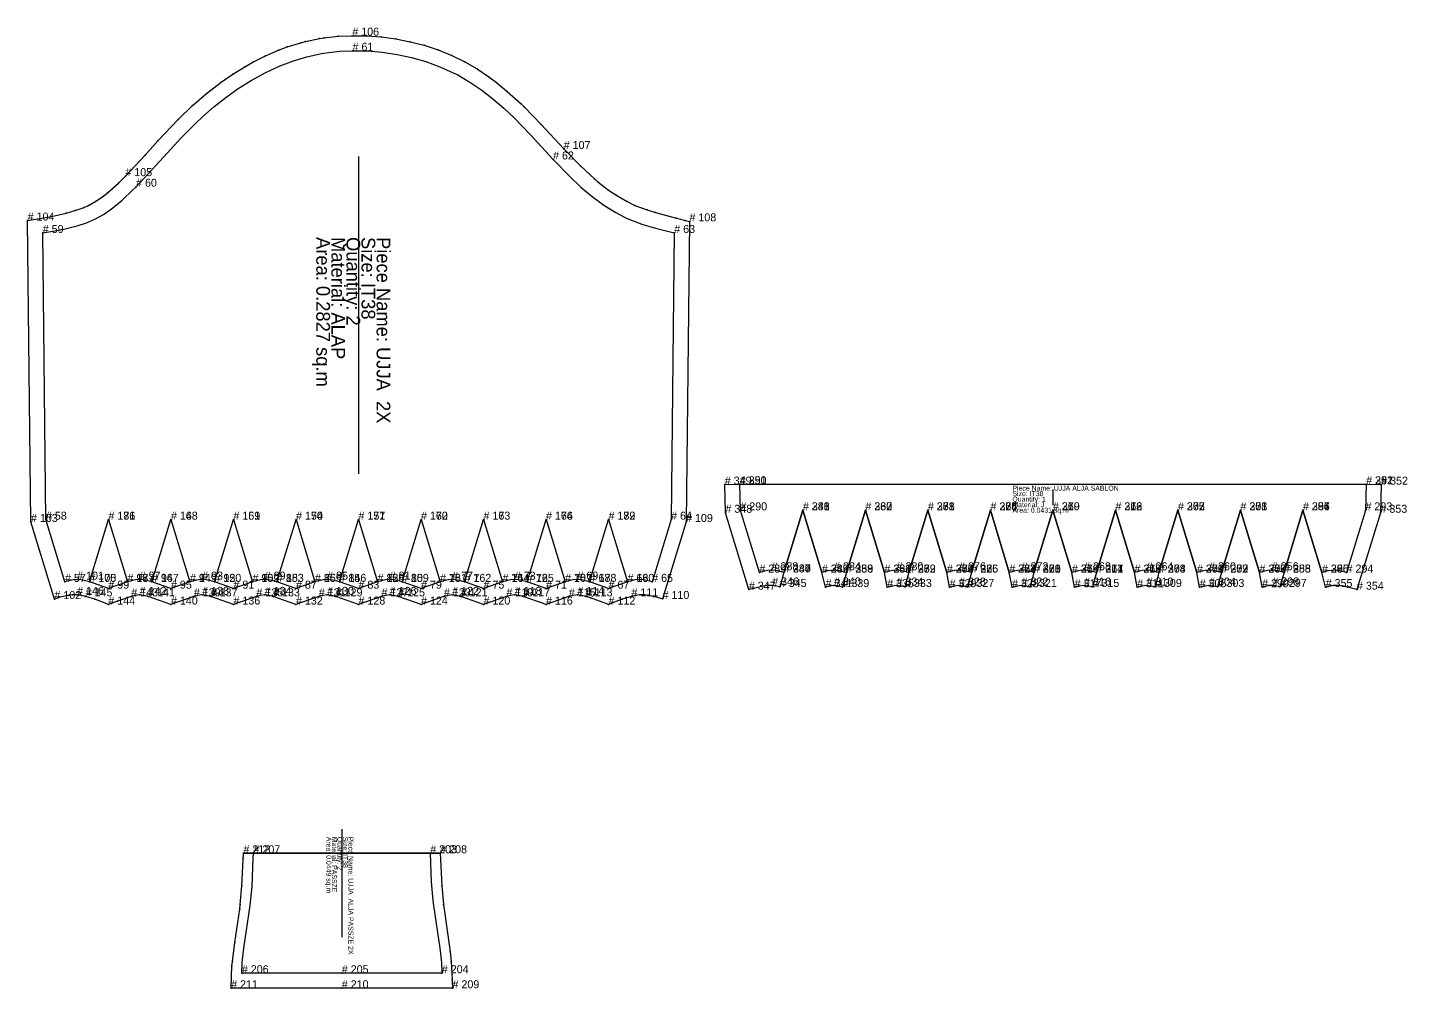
# Model space of a CAD drawing. Header units: metres. Extents: x -2179 to 884, y -608 to 739.
# Drawn here: x -496 to 884, y -550 to 411 of the extents above; entities that cross this region are included whole.
import ezdxf

# ---------------------------------------------------------------- set-up
doc = ezdxf.new("R2010")
doc.units = ezdxf.units.M

# ---------------------------------------------------------------- blocks, each defined once
blk = doc.blocks.new('3')
at = {"layer": '1'}
blk.add_lwpolyline([(-468.9, -160.4), (-492.4, -83.3), (-495.7, 218.1), (-471.7, 222.2), (-457.3, 225.4), (-448.1, 228), (-439.1, 231.3), (-434.7, 233.2), (-426.9, 237.7), (-419.4, 242.9), (-415.9, 245.8), (-404.9, 255.6), (-398, 262.5), (-378.3, 283.5), (-365.4, 297.7), (-345.2, 319.2), (-331.1, 332.9), (-317, 345.1), (-302.3, 356.4), (-290.6, 364.5), (-278.6, 371.9), (-270.4, 376.5), (-257.8, 382.8), (-244.9, 388.4), (-236.2, 391.7), (-222.4, 395.9), (-217.8, 397.1), (-203.8, 400.1), (-199.1, 400.8), (-185.1, 402.4), (-171.1, 403), (-156.6, 402.7), (-142.1, 401.7), (-127.7, 399.8), (-113.4, 397), (-99.2, 393.4), (-85.3, 388.8), (-71.7, 383.3), (-58.5, 376.9), (-46.3, 369.7), (-34.5, 361.8), (-26.9, 356.2), (-16.1, 347.3), (-2.3, 334.8), (1, 331.5), (17.6, 314.3), (40.3, 289.7), (56.9, 272.7), (70.9, 259.8), (74.5, 256.8), (85, 248.6), (92.3, 243.7), (103.6, 237.1), (111.4, 233.3), (123.6, 228.7), (132, 226.1), (153.2, 220.4), (166, 217.3), (162.6, -83.3), (139.1, -160.3), (130, -157.7), (125.5, -156.8), (120.9, -156.2), (116.3, -156.2), (112.1, -156.8), (108, -157.7), (98.7, -160.6), (85.1, -165.9), (67, -159.2), (62.3, -157.7), (58.1, -156.7), (54, -156.2), (49.7, -156.7), (45.4, -157.8), (22.6, -165.9), (-0.2, -157.7), (-4.5, -156.7), (-8.7, -156.2), (-12.9, -156.7), (-17, -157.7), (-39.9, -165.9), (-62.7, -157.7), (-67, -156.7), (-71.2, -156.2), (-75.4, -156.7), (-79.5, -157.7), (-102.4, -165.9), (-125.2, -157.7), (-129.5, -156.7), (-133.7, -156.2), (-137.9, -156.7), (-142, -157.7), (-164.9, -165.9), (-187.7, -157.7), (-192, -156.7), (-196.2, -156.2), (-200.4, -156.7), (-204.6, -157.7), (-227.4, -165.9), (-250.3, -157.7), (-254.5, -156.7), (-258.7, -156.2), (-262.9, -156.7), (-267, -157.7), (-289.9, -165.9), (-312.7, -157.7), (-317, -156.7), (-321.2, -156.2), (-325.4, -156.7), (-329.5, -157.7), (-352.4, -165.9), (-375.2, -157.7), (-379.5, -156.7), (-383.7, -156.2), (-387.9, -156.7), (-392.1, -157.7), (-406, -162.4), (-415, -165.9), (-428.5, -160.6), (-437.7, -157.7), (-441.9, -156.8), (-446.2, -156.2), (-450.7, -156.2), (-455.3, -156.8), (-464.4, -159)], close=True, dxfattribs=at)
at = {"layer": '14'}
blk.add_lwpolyline([(-458.4, -143.2), (-477.4, -81), (-480.6, 205.7), (-460.8, 209.3), (-446.3, 212.7), (-437, 215.8), (-428, 219.7), (-419.9, 224.3), (-412.1, 229.6), (-401.1, 238.6), (-390.7, 248.5), (-387.3, 251.9), (-367.5, 273.1), (-341.5, 301.4), (-328, 315.1), (-321, 321.8), (-309.6, 331.8), (-297.6, 341.2), (-285.1, 350.1), (-272.2, 358.2), (-258.8, 365.6), (-245, 372.1), (-231, 377.6), (-216.6, 381.9), (-202, 385.2), (-197.1, 386), (-184, 387.4), (-170.9, 387.9), (-156, 387.7), (-141.2, 386.5), (-126.4, 384.3), (-111.8, 381.2), (-97.5, 377.1), (-83.6, 372), (-70.1, 365.9), (-65.7, 363.7), (-53.5, 356.5), (-41.7, 348.5), (-30.5, 339.8), (-19.7, 330.5), (-9.4, 320.7), (7, 303.7), (29.6, 279.2), (46.7, 261.7), (57.4, 251.6), (68.6, 242.2), (80.3, 233.6), (92.5, 226), (101, 221.6), (105.3, 219.6), (118.5, 214.5), (132.2, 210.4), (150.8, 205.7), (147.6, -81), (128.7, -143.2), (120.5, -141.3), (116.3, -141), (112.2, -141.3), (108.1, -142.1), (104.1, -143.2), (92.6, -147.1), (85.1, -150), (70, -144.4), (66.2, -143.2), (62.1, -142.1), (58.1, -141.3), (54, -141), (49.8, -141.3), (41.6, -143.2), (22.6, -150), (3.6, -143.2), (-4.6, -141.3), (-8.7, -141), (-12.8, -141.3), (-20.9, -143.2), (-39.9, -150), (-58.9, -143.2), (-67.1, -141.3), (-71.2, -141), (-75.3, -141.3), (-83.4, -143.2), (-102.4, -150), (-121.4, -143.2), (-129.6, -141.3), (-133.7, -141), (-137.8, -141.3), (-145.9, -143.2), (-164.9, -150), (-183.9, -143.2), (-192.1, -141.3), (-196.2, -141), (-200.3, -141.3), (-208.5, -143.2), (-227.4, -150), (-246.4, -143.2), (-254.6, -141.3), (-258.7, -141), (-262.8, -141.3), (-270.9, -143.2), (-289.9, -150), (-308.9, -143.2), (-317.1, -141.3), (-321.2, -141), (-325.3, -141.3), (-333.4, -143.2), (-352.4, -150), (-371.4, -143.2), (-379.6, -141.3), (-383.7, -141), (-387.8, -141.3), (-391.9, -142.1), (-395.9, -143.2), (-407.5, -147.1), (-415, -150), (-430, -144.4), (-433.9, -143.2), (-437.9, -142.1), (-442.1, -141.3), (-446.2, -141), (-450.3, -141.3)], close=True, dxfattribs=at)
at = {"layer": '2'}
for p in [(-171.1, 403), (-170.9, 387.9), (40.3, 289.7), (29.6, 279.2), (-398, 262.5), (-387.3, 251.9), (-495.7, 218.1), (166, 217.3), (-480.6, 205.7), (150.8, 205.7), (-477.4, -81), (-414.9, -81), (-352.4, -81), (-289.9, -81), (-227.3, -81), (-164.9, -81), (-102.4, -81), (-39.9, -81), (22.6, -81), (85.1, -81), (147.6, -81), (-492.4, -83.3), (162.6, -83.3), (-458.4, -143.2), (-446.2, -141), (-433.9, -143.2), (-433.9, -143.2), (-415, -150), (-395.9, -143.2), (-395.9, -143.2), (-383.7, -141), (-371.4, -143.2), (-371.4, -143.2), (-352.4, -150), (-333.4, -143.2), (-333.4, -143.2), (-321.2, -141), (-308.9, -143.2), (-308.9, -143.2), (-289.9, -150), (-270.9, -143.2), (-270.9, -143.2), (-258.7, -141), (-246.4, -143.2), (-246.4, -143.2), (-227.4, -150), (-208.5, -143.2), (-208.5, -143.2), (-196.2, -141), (-183.9, -143.2), (-183.9, -143.2), (-164.9, -150), (-145.9, -143.2), (-145.9, -143.2), (-133.7, -141), (-121.4, -143.2), (-121.4, -143.2), (-102.4, -150), (-83.4, -143.2), (-83.4, -143.2), (-71.2, -141), (-58.9, -143.2), (-58.9, -143.2), (-39.9, -150), (-20.9, -143.2), (-20.9, -143.2), (-8.7, -141), (3.6, -143.2), (3.6, -143.2), (22.6, -150), (41.6, -143.2), (41.6, -143.2), (54, -141), (66.2, -143.2), (66.2, -143.2), (85.1, -150), (104.1, -143.2), (104.1, -143.2), (128.7, -143.2), (-468.9, -160.4), (-446.2, -156.2), (-437.7, -157.7), (-392.1, -157.7), (-383.7, -156.2), (-375.2, -157.7), (-329.5, -157.7), (-321.2, -156.2), (-312.7, -157.7), (-267, -157.7), (-258.7, -156.2), (-250.3, -157.7), (-204.6, -157.7), (-196.2, -156.2), (-187.7, -157.7), (-142, -157.7), (-133.7, -156.2), (-125.2, -157.7), (-79.5, -157.7), (-71.2, -156.2), (-62.7, -157.7), (-17, -157.7), (-8.7, -156.2), (-0.2, -157.7), (45.4, -157.8), (54, -156.2), (62.3, -157.7), (108, -157.7), (139.1, -160.3), (-415, -165.9), (-352.4, -165.9), (-289.9, -165.9), (-227.4, -165.9), (-164.9, -165.9), (-102.4, -165.9), (-39.9, -165.9), (22.6, -165.9), (85.1, -165.9)]:
    blk.add_point(p, dxfattribs=at)
at = {"layer": '3'}
for p in [(-203.8, 400.1), (-199.1, 400.8), (-185.1, 402.4), (-171.1, 403), (-156.6, 402.7), (-142.1, 401.7), (-244.9, 388.4), (-236.2, 391.7), (-222.4, 395.9), (-217.8, 397.1), (-127.7, 399.8), (-113.4, 397), (-99.2, 393.4), (-85.3, 388.8), (-270.4, 376.5), (-257.8, 382.8), (-71.7, 383.3), (-58.5, 376.9), (-290.6, 364.5), (-278.6, 371.9), (-46.3, 369.7), (-34.5, 361.8), (-317, 345.1), (-302.3, 356.4), (-26.9, 356.2), (-16.1, 347.3), (-331.1, 332.9), (-2.3, 334.8), (1, 331.5), (-345.2, 319.2), (17.6, 314.3), (-365.4, 297.7), (40.3, 289.7), (-378.3, 283.5), (-398, 262.5), (56.9, 272.7), (-404.9, 255.6), (70.9, 259.8), (74.5, 256.8), (85, 248.6), (-426.9, 237.7), (-419.4, 242.9), (-415.9, 245.8), (92.3, 243.7), (103.6, 237.1), (-471.7, 222.2), (-457.3, 225.4), (-448.1, 228), (-439.1, 231.3), (-434.7, 233.2), (111.4, 233.3), (123.6, 228.7), (132, 226.1), (153.2, 220.4), (161.7, 218.3), (-455.3, -156.8), (-450.7, -156.2), (-446.2, -156.2), (-441.9, -156.8), (-437.7, -157.7), (-428.5, -160.6), (-406, -162.4), (-392.1, -157.7), (-387.9, -156.7), (-383.7, -156.2), (-379.5, -156.7), (-321.2, -156.2), (-317, -156.7), (-258.7, -156.2), (-254.5, -156.7), (-196.2, -156.2), (-192, -156.7), (-133.7, -156.2), (-129.5, -156.7), (-71.2, -156.2), (-67, -156.7), (-8.7, -156.2), (-4.5, -156.7), (54, -156.2), (58.1, -156.7), (62.3, -157.7), (67, -159.2), (98.7, -160.6), (108, -157.7), (112.1, -156.8), (116.3, -156.2), (120.9, -156.2), (125.5, -156.8), (130, -157.7)]:
    blk.add_point(p, dxfattribs=at)
at = {"layer": '4'}
for p in [(-171.1, 403, 4), (-170.9, 387.9, 4), (29.6, 279.2, 4), (40.6, 289.4, 4), (-398, 262.5, 4), (-387.3, 251.9, 4), (-458.4, -143.2, 4), (-433.9, -143.2, 4), (-415, -150, 4), (-395.9, -143.2, 4), (-371.4, -143.2, 4), (-352.4, -150, 4), (-333.4, -143.2, 4), (-308.9, -143.2, 4), (-289.9, -150, 4), (-270.9, -143.2, 4), (-246.4, -143.2, 4), (-227.4, -150, 4), (-208.5, -143.2, 4), (-183.9, -143.2, 4), (-164.9, -150, 4), (-145.9, -143.2, 4), (-121.4, -143.2, 4), (-102.4, -150, 4), (-83.4, -143.2, 4), (-58.9, -143.2, 4), (-39.9, -150, 4), (-20.9, -143.2, 4), (3.6, -143.2, 4), (22.6, -150, 4), (41.6, -143.2, 4), (66.2, -143.2, 4), (104.1, -143.2, 4), (128.7, -143.2, 4), (-454.3, -156.6, 4), (-438.2, -157.6, 4), (-391.6, -157.6, 4), (-375.8, -157.6, 4), (-329, -157.6, 4), (-313.3, -157.6, 4), (-266.4, -157.6, 4), (-251, -157.6, 4), (-204, -157.6, 4), (-188.4, -157.6, 4), (-141.4, -157.6, 4), (-125.8, -157.6, 4), (-78.9, -157.6, 4), (-63.5, -157.6, 4), (-16.3, -157.6, 4), (-0.9, -157.6, 4), (46, -157.6, 4), (61.8, -157.6, 4), (108.4, -157.6, 4), (124.6, -156.6, 4), (-415, -165.9, 4), (-352.4, -165.9, 4), (-289.9, -165.9, 4), (-227.4, -165.9, 4), (-164.9, -165.9, 4), (-102.4, -165.9, 4), (-39.9, -165.9, 4), (22.6, -165.9, 4)]:
    blk.add_point(p, dxfattribs=at)
at = {"layer": '7'}
blk.add_line((-164.9, 282.1), (-164.9, -35.2), dxfattribs=at)
at = {"layer": '8'}
for points in [[(-433.9, -143.2), (-414.9, -81), (-395.9, -143.2)], [(-371.4, -143.2), (-352.4, -81), (-333.4, -143.2)], [(-308.9, -143.2), (-289.9, -81), (-270.9, -143.2)], [(-246.4, -143.2), (-227.3, -81), (-208.5, -143.2)], [(-183.9, -143.2), (-164.9, -81), (-145.9, -143.2)], [(-121.4, -143.2), (-102.4, -81), (-83.4, -143.2)], [(-58.9, -143.2), (-39.9, -81), (-20.9, -143.2)], [(3.6, -143.2), (22.6, -81), (41.6, -143.2)], [(66.2, -143.2), (85.1, -81), (104.1, -143.2)]]:
    blk.add_lwpolyline(points, dxfattribs=at)
for p in [(-414.9, -81), (-352.4, -81), (-289.9, -81), (-227.3, -81), (-164.9, -81), (-102.4, -81), (-39.9, -81), (22.6, -81), (85.1, -81)]:
    blk.add_point(p, dxfattribs=at)
at = {"layer": '1'}
for s, height, p in [('Area: 0.2827 sq.m', 13.703, (-207.1, 201.6)), ('Material: ALAP', 13.703, (-192, 201.6)), ('Quantity: 2', 13.703, (-176.9, 201.6)), ('Size: IT38', 13.7, (-161.9, 201.6)), ('Piece Name: UJJA  2X', 13.703, (-146.8, 201.6))]:
    blk.add_text(s, height=height, rotation=270, dxfattribs=at).set_placement(p)
at = {"layer": '2'}
for s, p in [('# 106', (-171.1, 403)), ('# 61', (-170.9, 387.9)), ('# 107', (40.3, 289.7)), ('# 62', (29.6, 279.2)), ('# 105', (-398, 262.5)), ('# 60', (-387.3, 251.9)), ('# 104', (-495.7, 218.1)), ('# 108', (166, 217.3)), ('# 59', (-480.6, 205.7)), ('# 63', (150.8, 205.7)), ('# 103', (-492.4, -83.3)), ('# 58', (-477.4, -81)), ('# 176', (-414.9, -81)), ('# 148', (-352.4, -81)), ('# 151', (-289.9, -81)), ('# 154', (-227.3, -81)), ('# 157', (-164.9, -81)), ('# 160', (-102.4, -81)), ('# 163', (-39.9, -81)), ('# 166', (22.6, -81)), ('# 179', (85.1, -81)), ('# 64', (147.6, -81)), ('# 109', (162.6, -83.3)), ('# 57', (-458.4, -143.2)), ('# 101', (-446.2, -141)), ('# 100', (-433.9, -143.2)), ('# 175', (-433.9, -143.2)), ('# 98', (-395.9, -143.2)), ('# 177', (-395.9, -143.2)), ('# 97', (-383.7, -141)), ('# 96', (-371.4, -143.2)), ('# 147', (-371.4, -143.2)), ('# 94', (-333.4, -143.2)), ('# 149', (-333.4, -143.2)), ('# 93', (-321.2, -141)), ('# 92', (-308.9, -143.2)), ('# 150', (-308.9, -143.2)), ('# 90', (-270.9, -143.2)), ('# 152', (-270.9, -143.2)), ('# 89', (-258.7, -141)), ('# 88', (-246.4, -143.2)), ('# 153', (-246.4, -143.2)), ('# 86', (-208.5, -143.2)), ('# 155', (-208.5, -143.2)), ('# 85', (-196.2, -141)), ('# 84', (-183.9, -143.2)), ('# 156', (-183.9, -143.2)), ('# 82', (-145.9, -143.2)), ('# 158', (-145.9, -143.2)), ('# 81', (-133.7, -141)), ('# 80', (-121.4, -143.2)), ('# 159', (-121.4, -143.2)), ('# 78', (-83.4, -143.2)), ('# 161', (-83.4, -143.2)), ('# 77', (-71.2, -141)), ('# 76', (-58.9, -143.2)), ('# 162', (-58.9, -143.2)), ('# 164', (-20.9, -143.2)), ('# 74', (-20.9, -143.2)), ('# 73', (-8.7, -141)), ('# 72', (3.6, -143.2)), ('# 165', (3.6, -143.2)), ('# 70', (41.6, -143.2)), ('# 167', (41.6, -143.2)), ('# 69', (54, -141)), ('# 68', (66.2, -143.2)), ('# 178', (66.2, -143.2)), ('# 66', (104.1, -143.2)), ('# 180', (104.1, -143.2)), ('# 65', (128.7, -143.2)), ('# 146', (-446.2, -156.2)), ('# 145', (-437.7, -157.7)), ('# 99', (-415, -150)), ('# 143', (-392.1, -157.7)), ('# 142', (-383.7, -156.2)), ('# 141', (-375.2, -157.7)), ('# 95', (-352.4, -150)), ('# 139', (-329.5, -157.7)), ('# 138', (-321.2, -156.2)), ('# 137', (-312.7, -157.7)), ('# 91', (-289.9, -150)), ('# 135', (-267, -157.7)), ('# 134', (-258.7, -156.2)), ('# 133', (-250.3, -157.7)), ('# 87', (-227.4, -150)), ('# 131', (-204.6, -157.7)), ('# 130', (-196.2, -156.2)), ('# 129', (-187.7, -157.7)), ('# 83', (-164.9, -150)), ('# 127', (-142, -157.7)), ('# 126', (-133.7, -156.2)), ('# 125', (-125.2, -157.7)), ('# 79', (-102.4, -150)), ('# 123', (-79.5, -157.7)), ('# 122', (-71.2, -156.2)), ('# 121', (-62.7, -157.7)), ('# 75', (-39.9, -150)), ('# 119', (-17, -157.7)), ('# 118', (-8.7, -156.2)), ('# 117', (-0.2, -157.7)), ('# 71', (22.6, -150)), ('# 115', (45.4, -157.8)), ('# 114', (54, -156.2)), ('# 113', (62.3, -157.7)), ('# 67', (85.1, -150)), ('# 111', (108, -157.7)), ('# 102', (-468.9, -160.4)), ('# 144', (-415, -165.9)), ('# 140', (-352.4, -165.9)), ('# 136', (-289.9, -165.9)), ('# 132', (-227.4, -165.9)), ('# 128', (-164.9, -165.9)), ('# 124', (-102.4, -165.9)), ('# 120', (-39.9, -165.9)), ('# 116', (22.6, -165.9)), ('# 112', (85.1, -165.9)), ('# 110', (139.1, -160.3))]:
    blk.add_text(s, height=8, dxfattribs=at).set_placement(p)
at = {"layer": '8'}
for s, p in [('# 181', (-414.9, -81)), ('# 168', (-352.4, -81)), ('# 169', (-289.9, -81)), ('# 170', (-227.3, -81)), ('# 171', (-164.9, -81)), ('# 172', (-102.4, -81)), ('# 173', (-39.9, -81)), ('# 174', (22.6, -81)), ('# 182', (85.1, -81))]:
    blk.add_text(s, height=8, dxfattribs=at).set_placement(p)
blk = doc.blocks.new('6')
at = {"layer": '1'}
blk.add_lwpolyline([(-83.2, -414.6), (-81.7, -447.2), (-80, -465.8), (-75.8, -494.2), (-73.1, -513.2), (-72.1, -522.7), (-71.1, -540.7), (-70.9, -549.6), (-181.6, -549.6), (-292.2, -549.6), (-291.4, -527.2), (-291, -522.7), (-288.7, -503.7), (-283.7, -470.5), (-283.1, -465.8), (-281.4, -447.2), (-279.9, -414.6)], close=True, dxfattribs=at)
at = {"layer": '14'}
blk.add_lwpolyline([(-93.2, -414.6), (-92.1, -443.1), (-90.5, -462), (-90, -466.8), (-83.5, -509.4), (-82, -523.7), (-81.6, -534.6), (-181.6, -534.6), (-281.5, -534.6), (-281.1, -523.7), (-279.6, -509.4), (-273.1, -466.8), (-271.3, -447.9), (-270.1, -419.4), (-269.9, -414.6)], close=True, dxfattribs=at)
at = {"layer": '2'}
for p in [(-279.9, -414.6), (-269.9, -414.6), (-93.2, -414.6), (-83.2, -414.6), (-281.5, -534.6), (-181.6, -534.6), (-81.6, -534.6), (-292.2, -549.6), (-181.6, -549.6), (-70.9, -549.6)]:
    blk.add_point(p, dxfattribs=at)
at = {"layer": '3'}
for p in [(-280.1, -419.3), (-281.4, -447.2), (-81.7, -447.2), (-283.1, -465.8), (-80, -465.8), (-283.7, -470.5), (-75.8, -494.2), (-288.7, -503.7), (-291, -522.7), (-73.1, -513.2), (-72.1, -522.7), (-291.4, -527.2), (-71.1, -540.7), (-71, -545.1)]:
    blk.add_point(p, dxfattribs=at)
at = {"layer": '4'}
for p in [(-279.9, -414.6, 4), (-269.9, -414.6, 4), (-93.2, -414.6, 4), (-83.2, -414.6, 4), (-181.6, -534.6, 4), (-181.6, -549.6, 4)]:
    blk.add_point(p, dxfattribs=at)
at = {"layer": '6'}
blk.add_line((-83.2, -414.6), (-279.9, -414.6), dxfattribs=at)
at = {"layer": '7'}
blk.add_line((-181.6, -390.6), (-181.6, -498.6), dxfattribs=at)
at = {"layer": '1'}
for s, p in [('Area: 0.0449 sq.m', (-197, -398.1)), ('Material: PASSZE', (-191.5, -398.1)), ('Quantity: 2', (-186, -398.1)), ('Size: IT38', (-180.5, -398.1)), ('Piece Name: UJJA  ALJA PASSZE 2X', (-175, -398.1))]:
    blk.add_text(s, height=5, rotation=270, dxfattribs=at).set_placement(p)
at = {"layer": '2'}
for s, p in [('# 212', (-279.9, -414.6)), ('# 207', (-269.9, -414.6)), ('# 203', (-93.2, -414.6)), ('# 208', (-83.2, -414.6)), ('# 206', (-281.5, -534.6)), ('# 205', (-181.6, -534.6)), ('# 204', (-81.6, -534.6)), ('# 211', (-292.2, -549.6)), ('# 210', (-181.6, -549.6)), ('# 209', (-70.9, -549.6))]:
    blk.add_text(s, height=8, dxfattribs=at).set_placement(p)
blk = doc.blocks.new('10')
at = {"layer": '1'}
blk.add_lwpolyline([(756.4, -148.3), (751.7, -147.1), (748.8, -146.8), (745.4, -147), (738.5, -148.6), (735.9, -133.9), (716.9, -71.6), (697.9, -133.9), (694, -148.3), (689.8, -147.4), (685.6, -146.9), (680.8, -147.4), (676.1, -148.6), (673.4, -133.9), (654.4, -71.6), (635.4, -133.9), (631.5, -148.3), (627.3, -147.4), (623.1, -146.9), (618.3, -147.4), (613.6, -148.6), (610.9, -133.9), (591.9, -71.6), (572.9, -133.9), (569, -148.3), (564.8, -147.4), (560.6, -146.9), (555.8, -147.4), (551.1, -148.6), (548.4, -133.9), (529.4, -71.6), (510.4, -133.9), (506.5, -148.3), (502.3, -147.4), (498.1, -146.9), (493.3, -147.4), (488.5, -148.6), (485.8, -133.9), (467, -71.6), (447.9, -133.9), (444, -148.3), (439.8, -147.4), (435.6, -146.9), (430.8, -147.4), (426.1, -148.6), (423.4, -133.9), (404.4, -71.6), (385.4, -133.9), (381.5, -148.3), (377.3, -147.4), (373.1, -146.9), (368.3, -147.4), (363.6, -148.6), (360.9, -133.9), (341.9, -71.6), (322.9, -133.9), (319, -148.4), (314.1, -147.1), (310.5, -146.7), (307.1, -147.1), (302.1, -148.4), (298.4, -133.9), (279.4, -71.6), (260.5, -133.8), (256.3, -148.3), (251.7, -147.1), (248.7, -146.8), (244, -146.9), (239.3, -147.5), (230, -149.7), (225.4, -151), (202, -74.1), (201.3, -45.9), (216.3, -45.6), (842.6, -45.6), (857.6, -46), (856.9, -74.1), (833.4, -151), (824.1, -148.4), (819.5, -147.4), (814.8, -146.8), (810.1, -146.8), (807.2, -147.1), (802.1, -148.4), (798.4, -133.9), (779.4, -71.6), (760.5, -133.9)], close=True, dxfattribs=at)
at = {"layer": '14'}
blk.add_lwpolyline([(760.5, -133.9), (754.4, -132.3), (751.3, -131.8), (748.3, -131.6), (744.1, -132), (735.9, -133.9), (716.9, -71.6), (697.9, -133.9), (689.7, -132), (685.6, -131.6), (681.5, -132), (673.4, -133.9), (654.4, -71.6), (635.4, -133.9), (627.2, -132), (623.1, -131.6), (619, -132), (610.9, -133.9), (591.9, -71.6), (572.9, -133.9), (564.7, -132), (560.6, -131.6), (556.5, -132), (548.4, -133.9), (529.4, -71.6), (510.4, -133.9), (502.2, -132), (498.1, -131.6), (494, -132), (485.8, -133.9), (467, -71.6), (447.9, -133.9), (439.7, -132), (435.6, -131.6), (431.5, -132), (423.4, -133.9), (404.4, -71.6), (385.4, -133.9), (377.2, -132), (373.1, -131.6), (369, -132), (360.9, -133.9), (341.9, -71.6), (322.9, -133.9), (316.8, -132.4), (310.6, -131.6), (307.5, -131.8), (304.4, -132.3), (298.4, -133.9), (279.4, -71.6), (260.5, -133.8), (254.3, -132.3), (251.2, -131.8), (248.1, -131.6), (244, -132), (235.9, -133.9), (216.9, -71.7), (216.3, -45.6), (842.6, -45.6), (841.9, -71.7), (823, -133.9), (814.8, -132), (810.6, -131.6), (807.6, -131.8), (804.5, -132.3), (798.4, -133.9), (779.4, -71.6)], close=True, dxfattribs=at)
at = {"layer": '2'}
for p in [(201.3, -45.9), (216.3, -45.6), (216.3, -45.6), (842.6, -45.6), (842.6, -45.6), (857.6, -46), (202, -74.1), (216.9, -71.7), (279.4, -71.6), (279.4, -71.6), (279.4, -71.6), (341.9, -71.6), (341.9, -71.6), (341.9, -71.6), (404.4, -71.6), (404.4, -71.6), (404.4, -71.6), (467, -71.6), (467, -71.6), (467, -71.6), (529.4, -71.6), (529.4, -71.6), (529.4, -71.6), (591.9, -71.6), (591.9, -71.6), (591.9, -71.6), (654.4, -71.6), (654.4, -71.6), (654.4, -71.6), (716.9, -71.6), (716.9, -71.6), (716.9, -71.6), (779.4, -71.6), (779.4, -71.6), (779.4, -71.6), (841.9, -71.7), (856.9, -74.1), (235.9, -133.9), (248.1, -131.6), (260.5, -133.8), (260.5, -133.8), (260.5, -133.8), (298.4, -133.9), (298.4, -133.9), (298.4, -133.9), (310.6, -131.6), (322.9, -133.9), (322.9, -133.9), (322.9, -133.9), (360.9, -133.9), (360.9, -133.9), (360.9, -133.9), (373.1, -131.6), (385.4, -133.9), (385.4, -133.9), (385.4, -133.9), (423.4, -133.9), (423.4, -133.9), (423.4, -133.9), (435.6, -131.6), (447.9, -133.9), (447.9, -133.9), (447.9, -133.9), (485.8, -133.9), (485.8, -133.9), (485.8, -133.9), (498.1, -131.6), (510.4, -133.9), (510.4, -133.9), (510.4, -133.9), (548.4, -133.9), (548.4, -133.9), (548.4, -133.9), (560.6, -131.6), (572.9, -133.9), (572.9, -133.9), (572.9, -133.9), (610.9, -133.9), (610.9, -133.9), (610.9, -133.9), (623.1, -131.6), (635.4, -133.9), (635.4, -133.9), (635.4, -133.9), (673.4, -133.9), (673.4, -133.9), (673.4, -133.9), (685.6, -131.6), (697.9, -133.9), (697.9, -133.9), (697.9, -133.9), (735.9, -133.9), (735.9, -133.9), (735.9, -133.9), (748.3, -131.6), (760.5, -133.9), (760.5, -133.9), (760.5, -133.9), (798.4, -133.9), (798.4, -133.9), (798.4, -133.9), (823, -133.9), (225.4, -151), (248.7, -146.8), (256.3, -148.3), (302.1, -148.4), (310.5, -146.7), (319, -148.4), (363.6, -148.6), (373.1, -146.9), (381.5, -148.3), (426.1, -148.6), (435.6, -146.9), (444, -148.3), (488.5, -148.6), (498.1, -146.9), (506.5, -148.3), (551.1, -148.6), (560.6, -146.9), (569, -148.3), (613.6, -148.6), (623.1, -146.9), (631.5, -148.3), (676.1, -148.6), (685.6, -146.9), (694, -148.3), (738.5, -148.6), (748.8, -146.8), (756.4, -148.3), (802.1, -148.4), (833.4, -151)]:
    blk.add_point(p, dxfattribs=at)
at = {"layer": '3'}
for p in [(230, -149.7), (239.3, -147.5), (244, -146.9), (248.7, -146.8), (251.7, -147.1), (307.1, -147.1), (310.5, -146.7), (314.1, -147.1), (368.3, -147.4), (373.1, -146.9), (377.3, -147.4), (430.8, -147.4), (435.6, -146.9), (439.8, -147.4), (493.3, -147.4), (498.1, -146.9), (502.3, -147.4), (555.8, -147.4), (560.6, -146.9), (564.8, -147.4), (618.3, -147.4), (623.1, -146.9), (627.3, -147.4), (680.8, -147.4), (685.6, -146.9), (689.8, -147.4), (741.9, -147.7), (745.4, -147), (748.8, -146.8), (751.7, -147.1), (804.6, -147.7), (807.2, -147.1), (810.1, -146.8), (814.8, -146.8), (819.5, -147.4), (824.1, -148.4)]:
    blk.add_point(p, dxfattribs=at)
at = {"layer": '4'}
for p in [(260.5, -133.8, 4), (298.4, -133.9, 4), (322.9, -133.9, -4), (322.9, -133.9, 4), (360.9, -133.9, 4), (385.4, -133.9, -4), (385.4, -133.9, 4), (423.4, -133.9, 4), (447.9, -133.9, 4), (485.8, -133.9, 4), (510.4, -133.9, -4), (510.4, -133.9, 4), (548.4, -133.9, 4), (572.9, -133.9, -4), (572.9, -133.9, 4), (610.9, -133.9, 4), (635.4, -133.9, -4), (635.4, -133.9, 4), (673.4, -133.9, 4), (697.9, -133.9, -4), (697.9, -133.9, 4), (735.9, -133.9, 4), (760.5, -133.9, -4), (760.5, -133.9, 4), (798.4, -133.9, 4), (256.1, -148.2, 4), (302.7, -148.2, 4), (365.3, -148.2, 4), (427.8, -148.2, 4), (443.5, -148.2, 4), (490.2, -148.2, 4), (552.8, -148.2, 4), (615.3, -148.2, 4), (677.8, -148.2, 4), (740.3, -148.1, 4), (802.8, -148.2, 4)]:
    blk.add_point(p, dxfattribs=at)
at = {"layer": '7'}
blk.add_line((529.4, -50.8), (529.4, -66.5), dxfattribs=at)
at = {"layer": '8'}
for points in [[(260.5, -133.8), (279.4, -71.6), (298.4, -133.9)], [(322.9, -133.9), (341.9, -71.6), (360.9, -133.9)], [(385.4, -133.9), (404.4, -71.6), (423.4, -133.9)], [(447.9, -133.9), (467, -71.6), (485.8, -133.9)], [(510.4, -133.9), (529.4, -71.6), (548.4, -133.9)], [(572.9, -133.9), (591.9, -71.6), (610.9, -133.9)], [(635.4, -133.9), (654.4, -71.6), (673.4, -133.9)], [(697.9, -133.9), (716.9, -71.6), (735.9, -133.9)], [(760.5, -133.9), (779.4, -71.6), (798.4, -133.9)]]:
    blk.add_lwpolyline(points, dxfattribs=at)
at = {"layer": '1'}
for s, p in [('Size: IT38', (488.9, -57.5)), ('Piece Name: UJJA ALJA SABLON', (488.9, -52)), ('Area: 0.0431 sq.m', (488.9, -74)), ('Quantity: 1', (488.9, -63)), ('Material: J', (488.9, -68.5))]:
    blk.add_text(s, height=5, dxfattribs=at).set_placement(p)
at = {"layer": '2'}
for s, p in [('# 349', (201.3, -45.9)), ('# 291', (216.3, -45.6)), ('# 350', (216.3, -45.6)), ('# 292', (842.6, -45.6)), ('# 351', (842.6, -45.6)), ('# 352', (857.6, -46)), ('# 348', (202, -74.1)), ('# 290', (216.9, -71.7)), ('# 286', (279.4, -71.6)), ('# 343', (279.4, -71.6)), ('# 381', (279.4, -71.6)), ('# 282', (341.9, -71.6)), ('# 337', (341.9, -71.6)), ('# 360', (341.9, -71.6)), ('# 278', (404.4, -71.6)), ('# 331', (404.4, -71.6)), ('# 363', (404.4, -71.6)), ('# 274', (467, -71.6)), ('# 325', (467, -71.6)), ('# 366', (467, -71.6)), ('# 270', (529.4, -71.6)), ('# 319', (529.4, -71.6)), ('# 369', (529.4, -71.6)), ('# 266', (591.9, -71.6)), ('# 313', (591.9, -71.6)), ('# 372', (591.9, -71.6)), ('# 262', (654.4, -71.6)), ('# 307', (654.4, -71.6)), ('# 375', (654.4, -71.6)), ('# 258', (716.9, -71.6)), ('# 301', (716.9, -71.6)), ('# 378', (716.9, -71.6)), ('# 296', (779.4, -71.6)), ('# 357', (779.4, -71.6)), ('# 384', (779.4, -71.6)), ('# 293', (841.9, -71.7)), ('# 353', (856.9, -74.1)), ('# 288', (248.1, -131.6)), ('# 284', (310.6, -131.6)), ('# 280', (373.1, -131.6)), ('# 276', (435.6, -131.6)), ('# 272', (498.1, -131.6)), ('# 268', (560.6, -131.6)), ('# 264', (623.1, -131.6)), ('# 260', (685.6, -131.6)), ('# 256', (748.3, -131.6)), ('# 289', (235.9, -133.9)), ('# 287', (260.5, -133.8)), ('# 344', (260.5, -133.8)), ('# 380', (260.5, -133.8)), ('# 285', (298.4, -133.9)), ('# 342', (298.4, -133.9)), ('# 382', (298.4, -133.9)), ('# 283', (322.9, -133.9)), ('# 338', (322.9, -133.9)), ('# 359', (322.9, -133.9)), ('# 281', (360.9, -133.9)), ('# 336', (360.9, -133.9)), ('# 361', (360.9, -133.9)), ('# 279', (385.4, -133.9)), ('# 332', (385.4, -133.9)), ('# 362', (385.4, -133.9)), ('# 277', (423.4, -133.9)), ('# 330', (423.4, -133.9)), ('# 364', (423.4, -133.9)), ('# 275', (447.9, -133.9)), ('# 326', (447.9, -133.9)), ('# 365', (447.9, -133.9)), ('# 273', (485.8, -133.9)), ('# 324', (485.8, -133.9)), ('# 367', (485.8, -133.9)), ('# 271', (510.4, -133.9)), ('# 320', (510.4, -133.9)), ('# 368', (510.4, -133.9)), ('# 269', (548.4, -133.9)), ('# 318', (548.4, -133.9)), ('# 370', (548.4, -133.9)), ('# 267', (572.9, -133.9)), ('# 314', (572.9, -133.9)), ('# 371', (572.9, -133.9)), ('# 265', (610.9, -133.9)), ('# 312', (610.9, -133.9)), ('# 373', (610.9, -133.9)), ('# 263', (635.4, -133.9)), ('# 308', (635.4, -133.9)), ('# 374', (635.4, -133.9)), ('# 261', (673.4, -133.9)), ('# 306', (673.4, -133.9)), ('# 376', (673.4, -133.9)), ('# 259', (697.9, -133.9)), ('# 302', (697.9, -133.9)), ('# 377', (697.9, -133.9)), ('# 257', (735.9, -133.9)), ('# 300', (735.9, -133.9)), ('# 379', (735.9, -133.9)), ('# 255', (760.5, -133.9)), ('# 358', (760.5, -133.9)), ('# 383', (760.5, -133.9)), ('# 295', (798.4, -133.9)), ('# 356', (798.4, -133.9)), ('# 385', (798.4, -133.9)), ('# 294', (823, -133.9)), ('# 347', (225.4, -151)), ('# 346', (248.7, -146.8)), ('# 345', (256.3, -148.3)), ('# 341', (302.1, -148.4)), ('# 340', (310.5, -146.7)), ('# 339', (319, -148.4)), ('# 335', (363.6, -148.6)), ('# 334', (373.1, -146.9)), ('# 333', (381.5, -148.3)), ('# 329', (426.1, -148.6)), ('# 328', (435.6, -146.9)), ('# 327', (444, -148.3)), ('# 323', (488.5, -148.6)), ('# 322', (498.1, -146.9)), ('# 321', (506.5, -148.3)), ('# 317', (551.1, -148.6)), ('# 316', (560.6, -146.9)), ('# 315', (569, -148.3)), ('# 311', (613.6, -148.6)), ('# 310', (623.1, -146.9)), ('# 309', (631.5, -148.3)), ('# 305', (676.1, -148.6)), ('# 304', (685.6, -146.9)), ('# 303', (694, -148.3)), ('# 299', (738.5, -148.6)), ('# 298', (748.8, -146.8)), ('# 297', (756.4, -148.3)), ('# 355', (802.1, -148.4)), ('# 354', (833.4, -151))]:
    blk.add_text(s, height=8, dxfattribs=at).set_placement(p)

msp = doc.modelspace()

# ---------------------------------------------------------------- block references
at = {"layer": '1'}
for name in ['3', '10', '6']:
    msp.add_blockref(name, (0, 0), dxfattribs=at)

doc.saveas('drawing.dxf')
